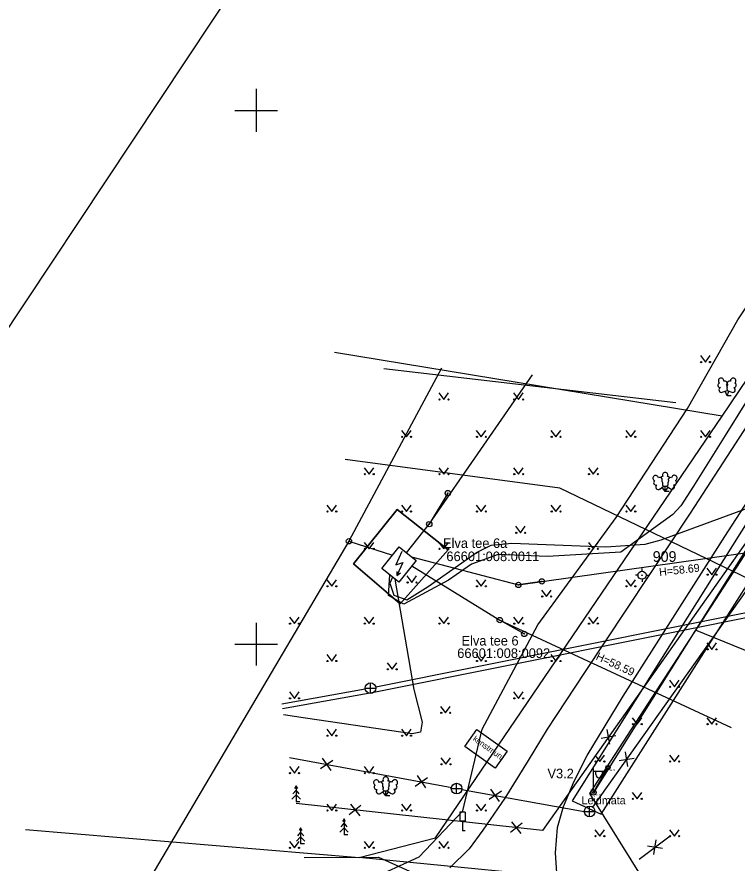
# Model space of a CAD drawing. Extents: x 630213 to 630659, y 6457456 to 6458018.
# Drawn here: x 630277.6 to 630345, y 6457579.5 to 6457658.7 of the extents above; entities that cross this region are included whole.
import ezdxf

# ---------------------------------------------------------------- set-up
doc = ezdxf.new("R2010")
doc.units = 0
for name, color, linetype in [('ABIJOONIS', 7, 'Continuous'), ('ALUSVORK', 7, 'Continuous'), ('Default', 7, 'Continuous'), ('HALJASTUS', 7, 'Continuous'), ('KKAEV', 7, 'Continuous'), ('KORGUS', 7, 'Continuous'), ('KPOHULIIN', 7, 'Continuous'), ('KTRASS', 7, 'Continuous'), ('LIIKLUS', 7, 'Continuous'), ('MOOTKOOD', 7, 'Continuous'), ('MOOTKORG-EH2000', 7, 'Continuous'), ('MOOTMPUNKT', 7, 'Continuous'), ('MOOTNR', 7, 'Continuous'), ('MOOTPIIR', 7, 'Continuous'), ('MPKAABEL', 7, 'Continuous'), ('MPOHULIIN', 7, 'Continuous'), ('PIIR', 7, 'Continuous'), ('POST', 7, 'Continuous'), ('PUU', 7, 'Continuous'), ('RAJATIS', 7, 'Continuous'), ('SITRASS', 7, 'Continuous'), ('TEE', 7, 'Continuous'), ('TTRASS', 7, 'Continuous'), ('VORK', 7, 'Continuous'), ('VORMISTUS', 7, 'Continuous'), ('VTRASS', 7, 'Continuous')]:
    doc.layers.add(name, color=color, linetype=linetype)

# ---------------------------------------------------------------- blocks, each defined once
blk = doc.blocks.new('RING02')
at = {"layer": 'KORGUS'}
blk.add_circle((0, 0), 0.2, dxfattribs=at)
blk = doc.blocks.new('TUPOST')
at = {"layer": 'POST'}
blk.add_circle((0, 0), 0.4, dxfattribs=at)
blk = doc.blocks.new('PUPOST')
at = {"layer": 'POST'}
blk.add_circle((0, 0), 0.5, dxfattribs=at)
blk = doc.blocks.new('POINT_DISPLAY')
at = {"layer": 'Default'}
blk.add_line((0, 0), (0, 0), dxfattribs=at)
blk = doc.blocks.new('VAPOST')
at = {"layer": 'POST'}
for p, q in [((0, 0.5), (0, 4.5)), ((0, 4), (2, 4)), ((0.45, 3.36), (0.45, 4)), ((1.68, 3.36), (1.68, 4))]:
    blk.add_line(p, q, dxfattribs=at)
blk.add_arc((1.07, 3.36), 0.613, 180, 0, dxfattribs=at)
blk.add_blockref('POINT_DISPLAY', (0, 0), dxfattribs=at)
blk = doc.blocks.new('LEHTP2')
at = {"layer": 'Default'}
for p, q in [((-0.88, 0.67), (0.01, 1.02)), ((0, 0), (-0.35, 0.88)), ((0, 0), (0.36, 0.88)), ((0.76, 0), (0, 0)), ((0.01, 1.02), (0.89, 0.66))]:
    blk.add_line(p, q, dxfattribs=at)
blk.add_lwpolyline([(0.01, 2.01), (-0.03, 1.86), (-0.03, 1.82), (-0.01, 1.76), (0.03, 1.69), (0.04, 1.65), (0.01, 1.58), (-0.04, 1.48), (-0.05, 1.43), (-0.04, 1.4), (-0.02, 1.34), (0.05, 1.22), (0.06, 1.18), (0.05, 1.14), (0.02, 1.07), (0.01, 1.02)], dxfattribs=at)
for centre, radius, start, end in [((-1.11, 2.83), 0.512, 111.5027, 232.5173), ((-1.11, 2.83), 0.512, 350.4856, 111.5002), ((1.16, 2.81), 0.512, 67.6168, 188.6314), ((1.16, 2.81), 0.512, 306.5997, 67.6143), ((-1.26, 2.01), 0.448, 111.4304, 274.4987), ((-0.44, 2.33), 0.448, 308.5041, 111.5725), ((0.01, 1.53), 0.475, 66.7655, 111.5015), ((0.48, 2.32), 0.45, 67.7016, 230.5126), ((1.29, 1.99), 0.448, 264.6183, 67.6866), ((-1.05, 1.12), 0.475, 111.5014, 291.5004), ((1.07, 1.1), 0.475, 247.6166, 67.6155)]:
    blk.add_arc(centre, radius, start, end, dxfattribs=at)
blk = doc.blocks.new('BEPOST')
at = {"layer": 'Default'}
for radius in [0.5, 0.0467]:
    blk.add_circle((0, 0), radius, dxfattribs=at)
blk = doc.blocks.new('LEHTP3')
at = {"layer": 'PUU'}
for p, q in [((-1.02, 0.44), (-0.3, 0.95)), ((0, 0), (-0.55, 0.77)), ((-0.3, 0.95), (0.29, 0.95)), ((0, 0), (0, 0.95)), ((0, 0), (0.54, 0.78)), ((0.76, 0), (0, 0)), ((0.29, 0.95), (1.01, 0.46))]:
    blk.add_line(p, q, dxfattribs=at)
for points in [[(-0.83, 2.57), (-0.62, 2.37), (-0.59, 2.31), (-0.59, 2.2), (-0.62, 2.02), (-0.62, 1.93), (-0.58, 1.77), (-0.5, 1.59), (-0.48, 1.5), (-0.49, 1.41), (-0.52, 1.28), (-0.52, 1.22), (-0.48, 1.14), (-0.43, 1.08), (-0.3, 0.95)], [(0.81, 2.6), (0.62, 2.37), (0.59, 2.31), (0.59, 2.2), (0.62, 2.02), (0.63, 1.93), (0.59, 1.77), (0.51, 1.59), (0.49, 1.5), (0.5, 1.41), (0.53, 1.28), (0.53, 1.22), (0.49, 1.14), (0.44, 1.08), (0.3, 0.95)]]:
    blk.add_lwpolyline(points, dxfattribs=at)
for centre, radius, start, end in [((0, 3.04), 0.512, 90.0013, 211.0159), ((0, 3.04), 0.512, 328.9841, 89.9987), ((-1.77, 2.47), 0.512, 125.5389, 246.5536), ((-1.71, 1.64), 0.448, 125.4667, 288.5349), ((-1.77, 2.47), 0.512, 4.5218, 125.5364), ((-0.99, 2.21), 0.403, 65.2382, 130.7412), ((-0.47, 2.38), 0.403, 84.7965, 150.2995), ((0.48, 2.38), 0.403, 34.3857, 95.2035), ((0.95, 2.23), 0.403, 50.3173, 111.1351), ((1.72, 2.51), 0.512, 55.522, 176.5367), ((1.68, 1.67), 0.448, 252.5235, 55.5918), ((1.72, 2.51), 0.512, 294.5049, 55.5195), ((-1.29, 0.83), 0.475, 125.5377, 305.5366), ((1.28, 0.85), 0.475, 235.5219, 55.5208)]:
    blk.add_arc(centre, radius, start, end, dxfattribs=at)
blk = doc.blocks.new('KUUSK1')
at = {"layer": 'Default'}
for p, q in [((0, 2.2), (-0.6, 1.5)), ((0, 3), (-0.3, 2.5)), ((0.3, 2.5), (0, 3)), ((0, 3), (0, 0)), ((0.6, 1.5), (0, 2.2)), ((0, 1.3), (-0.8, 0.5)), ((0.8, 0.5), (0, 1.3)), ((0.72, 0), (0, 0))]:
    blk.add_line(p, q, dxfattribs=at)
blk = doc.blocks.new('LIIKLM')
at = {"layer": 'Default'}
for points in [[(-0.5, 3.5), (-0.5, 1.8)], [(0.5, 3.5), (-0.5, 3.5)], [(0.5, 3.5), (0.5, 1.8)], [(0.5, 1.8), (-0.5, 1.8)], [(0, 1.8), (0, 0)], [(0.5, 0), (0, 0)]]:
    blk.add_lwpolyline(points, dxfattribs=at)
blk = doc.blocks.new('KAKAEV')
at = {"layer": 'Default'}
for p, q in [((-1, 0), (1, 0)), ((0, -1), (0, 1))]:
    blk.add_line(p, q, dxfattribs=at)
blk.add_circle((0, 0), 1, dxfattribs=at)
blk = doc.blocks.new('SPYMAR')
at = {"layer": 'Default'}
for p, q in [((-0.75, 0), (-1.25, 0)), ((0, 0.75), (0, 1.25)), ((0.75, 0), (1.25, 0)), ((0, -0.75), (0, -1.25))]:
    blk.add_line(p, q, dxfattribs=at)
for radius in [0.75, 0.044]:
    blk.add_circle((0, 0), radius, dxfattribs=at)
blk = doc.blocks.new('MURU')
at = {"layer": 'Default'}
for p, q in [((-0.93, 1.21), (0, 0)), ((0, 0), (0.89, 1.21))]:
    blk.add_line(p, q, dxfattribs=at)
for centre in [(-0.8, 0), (0.86, 0)]:
    blk.add_circle(centre, 0.11, dxfattribs=at)
blk = doc.blocks.new('AJ')
at = {"layer": 'Default'}
for p, q in [((0.95, 4.49), (-0.19, 2.01)), ((-0.19, 2.01), (1.11, 2.46)), ((1.11, 2.46), (0, 0)), ((0, 0.79), (0, 0)), ((0, 0), (0.66, 0.53))]:
    blk.add_line(p, q, dxfattribs=at)
blk = doc.blocks.new('EITOOT')
at = {"layer": 'Default'}
for p, q in [((-0.99, 0.99), (0.99, -0.99)), ((-0.99, -0.99), (0.99, 0.99))]:
    blk.add_line(p, q, dxfattribs=at)
blk = doc.blocks.new('EITOOT_1')
at = {"layer": 'VTRASS'}
for p, q in [((-0.99, 0.99), (0.99, -0.99)), ((-0.99, -0.99), (0.99, 0.99))]:
    blk.add_line(p, q, dxfattribs=at)
blk = doc.blocks.new('VKORIS')
at = {"layer": 'Default'}
for p, q in [((0, 4), (0, -4)), ((-4, 0), (4, 0))]:
    blk.add_line(p, q, dxfattribs=at)

msp = doc.modelspace()

# ---------------------------------------------------------------- linework, layer by layer
at = {"layer": 'ABIJOONIS'}
msp.add_lwpolyline([(630380.882, 6457595.832), (630354.548, 6457595.832), (630341.129, 6457601.31)], dxfattribs=at)
at = {"layer": 'HALJASTUS'}
for points in [[(630339.292, 6457622.595), (630311.936, 6457625.777)], [(630320.657, 6457592.011), (630323.508, 6457589.977), (630322.373, 6457588.386), (630319.522, 6457590.42), (630320.657, 6457592.011)]]:
    msp.add_lwpolyline(points, dxfattribs=at)
at = {"layer": 'KPOHULIIN'}
msp.add_lwpolyline([(630314.074, 6457608.539), (630316.197, 6457611.237), (630325.878, 6457625.225)], dxfattribs=at)
at = {"layer": 'KTRASS'}
msp.add_line((630319.259, 6457586.375), (630330.72, 6457584.328), dxfattribs=at)
for points in [[(630331.51, 6457584.737), (630348.699, 6457608.916)], [(630348.855, 6457603.522), (630311.185, 6457595.968)], [(630302.396, 6457594.422), (630310.199, 6457595.808)], [(630303.124, 6457589.383), (630318.31, 6457586.581)]]:
    msp.add_lwpolyline(points, dxfattribs=at)
at = {"layer": 'MOOTPIIR'}
msp.add_lwpolyline([(630329.598, 6457585.318), (630332.293, 6457584.067), (630353.327, 6457617.133), (630367.718, 6457653.713), (630386.971, 6457682.592), (630448.269, 6457771.651), (630474.089, 6457796.713), (630513.654, 6457854.278), (630555.748, 6457915.525), (630552.696, 6457917.622), (630522.678, 6457876.226), (630470.6, 6457797.868), (630445.283, 6457775.246), (630425.693, 6457746.222), (630384.012, 6457684.47), (630363.355, 6457653.864), (630349.645, 6457617.302)], close=True, dxfattribs=at)
at = {"layer": 'MPKAABEL'}
for points in [[(630370.461, 6457659.333), (630364.673, 6457650.432), (630359.232, 6457642.227), (630353.513, 6457633.974), (630347.483, 6457625.26), (630343.928, 6457619.531), (630340.947, 6457614.798), (630339.758, 6457612.942), (630339.002, 6457612.157), (630334.13, 6457608.605), (630327.276, 6457608.222), (630322.657, 6457608.4), (630320.159, 6457607.476), (630318.006, 6457605.996), (630313.812, 6457603.743), (630312.374, 6457604.54), (630312.511, 6457606.469)], [(630312.767, 6457606.263), (630312.504, 6457605.714), (630312.892, 6457604.592), (630314.103, 6457604.142), (630316.107, 6457605.399), (630320.635, 6457608.583), (630321.99, 6457609.255), (630323.93, 6457609.471), (630332.741, 6457609.105), (630336.431, 6457609.366), (630337.935, 6457609.758), (630348.04, 6457613.475), (630349.869, 6457614.148), (630355.284, 6457616.25), (630358.674, 6457617.304)], [(630312.991, 6457606.083), (630314.76, 6457595.74), (630315.53, 6457592.68), (630315.38, 6457591.76), (630314.59, 6457591.6), (630304.62, 6457593.05), (630302.548, 6457593.373)]]:
    msp.add_lwpolyline(points, dxfattribs=at)
at = {"layer": 'MPOHULIIN'}
msp.add_line((630308.679, 6457609.63), (630312.752, 6457608.34), dxfattribs=at)
for points in [[(630314.522, 6457608.18), (630324.553, 6457605.546), (630371.692, 6457612.217), (630406.007, 6457642.519)], [(630317.348, 6457625.855), (630308.679, 6457609.63), (630286.144, 6457571.434)], [(630351.241, 6457617.425), (630331.586, 6457586.101)], [(630314.583, 6457607.346), (630322.8, 6457602.258), (630344.491, 6457592.185)]]:
    msp.add_lwpolyline(points, dxfattribs=at)
at = {"layer": 'PIIR'}
for p, q in [((630343.62, 6457621.35), (630403.53, 6457710.24)), ((630343.62, 6457621.35), (630307.312, 6457627.33)), ((630354.7, 6457622.2), (630331.2, 6457586)), ((630316.77, 6457581.86), (630343.62, 6457621.35)), ((630309.1, 6457607.51), (630313.19, 6457612.6)), ((630313.19, 6457612.6), (630309.1, 6457607.51)), ((630313.19, 6457612.6), (630317.97, 6457608.84)), ((630317.97, 6457608.84), (630313.19, 6457612.6)), ((630317.97, 6457608.84), (630313.49, 6457603.78)), ((630313.49, 6457603.78), (630317.97, 6457608.84)), ((630313.49, 6457603.78), (630309.1, 6457607.51)), ((630309.1, 6457607.51), (630313.49, 6457603.78)), ((630331.2, 6457586), (630336.59, 6457577.39)), ((630278.374, 6457582.624), (630309.64, 6457580)), ((630309.64, 6457580), (630316.77, 6457581.86)), ((630336.59, 6457577.39), (630309.64, 6457580))]:
    msp.add_line(p, q, dxfattribs=at)
at = {"layer": 'POST'}
for p, q in [((630317.939, 6457614.145), (630316.197, 6457611.237)), ((630326.746, 6457605.874), (630324.553, 6457605.546)), ((630325.098, 6457600.957), (630322.8, 6457602.258)), ((630331.586, 6457586.101), (630332.938, 6457588.424))]:
    msp.add_line(p, q, dxfattribs=at)
at = {"layer": 'RAJATIS'}
msp.add_lwpolyline([(630311.744, 6457607.084), (630313.367, 6457609.107), (630314.966, 6457607.823), (630313.343, 6457605.801), (630311.744, 6457607.084)], dxfattribs=at)
at = {"layer": 'SITRASS'}
for points in [[(630310.469, 6457577.899), (630315.256, 6457580.083), (630315.256, 6457580.083), (630319.352, 6457584.398), (630321.147, 6457592.02), (630326.354, 6457601.813), (630333.704, 6457611.868), (630340.376, 6457622.078), (630345.115, 6457630.375), (630350.143, 6457637.961), (630354.242, 6457644.657), (630354.966, 6457647.083), (630357.678, 6457652.727), (630363.095, 6457660.311), (630367.767, 6457664.47), (630370.671, 6457667.24), (630374.361, 6457672.647), (630381.681, 6457683.138), (630389.578, 6457694.925), (630397.425, 6457706.644), (630400.01, 6457709.783), (630402.295, 6457713.176), (630406.479, 6457719.933)], [(630304.479, 6457580.003), (630311.452, 6457580.03), (630315.596, 6457578.175), (630315.368, 6457574.093), (630315.242, 6457571.436), (630315.705, 6457566.584)]]:
    msp.add_lwpolyline(points, dxfattribs=at)
at = {"layer": 'TEE'}
for points in [[(630482.275, 6457821.724), (630479.069, 6457816.82), (630469.338, 6457802.43), (630459.605, 6457788.172), (630450.328, 6457774.557), (630442.873, 6457763.371), (630435.102, 6457751.92), (630426.472, 6457739.653), (630417.215, 6457726.312), (630407.783, 6457712.857), (630397.548, 6457697.489), (630388.353, 6457684.094), (630378.399, 6457669.413), (630369.102, 6457655.399), (630359.412, 6457640.899), (630349.815, 6457626.407), (630340.641, 6457612.279), (630330.743, 6457597.35), (630327.25, 6457592.028), (630325.457, 6457589.113), (630323.289, 6457585.57), (630321.203, 6457582.585), (630319.936, 6457580.822), (630318.115, 6457579.056)], [(630328.137, 6457578.58), (630328.026, 6457580.436), (630328.201, 6457582.811), (630328.768, 6457584.781), (630329.769, 6457587.171), (630330.992, 6457589.569), (630334.371, 6457595.132), (630343.869, 6457610.092), (630353.128, 6457624.35), (630362.574, 6457638.73), (630372.523, 6457653.132), (630382.185, 6457666.951), (630391.705, 6457681.637), (630400.582, 6457695.074), (630411.102, 6457710.42)]]:
    msp.add_lwpolyline(points, dxfattribs=at)
at = {"layer": 'TTRASS'}
msp.add_lwpolyline([(630351.018, 6457603.745), (630328.417, 6457614.623), (630308.339, 6457617.295)], dxfattribs=at)
at = {"layer": 'VORMISTUS'}
msp.add_lwpolyline([(630212.939, 6457533.478), (630534.897, 6458018.48)], dxfattribs=at)
at = {"layer": 'VTRASS'}
for points in [[(630407.887, 6457690.057), (630403.392, 6457690.968), (630326.8, 6457582.55), (630303.746, 6457585.079)], [(630302.46, 6457593.983), (630311.022, 6457595.504), (630349.622, 6457603.248), (630365.609, 6457626.43), (630383.102, 6457648.966), (630383.462, 6457649.041), (630386.025, 6457648.809)], [(630335.85, 6457579.87), (630338.771, 6457582.055)]]:
    msp.add_lwpolyline(points, dxfattribs=at)

# ---------------------------------------------------------------- block references
at = {"layer": 'ALUSVORK', "xscale": 0.5, "yscale": 0.5}
msp.add_blockref('SPYMAR', (630336.126, 6457606.456), dxfattribs=at)
at = {"layer": 'HALJASTUS', "xscale": 0.5, "yscale": 0.5}
for p in [(630342.066, 6457626.419), (630317.566, 6457622.919), (630324.566, 6457622.919), (630314.066, 6457619.419), (630321.066, 6457619.419), (630328.066, 6457619.419), (630335.066, 6457619.419), (630342.066, 6457619.419), (630310.566, 6457615.919), (630317.566, 6457615.919), (630324.566, 6457615.919), (630331.566, 6457615.919), (630307.066, 6457612.419), (630314.066, 6457612.419), (630321.066, 6457612.419), (630328.066, 6457612.419), (630335.066, 6457612.419), (630324.75, 6457610.43), (630310.566, 6457608.919), (630317.566, 6457608.919), (630331.566, 6457608.919), (630342.669, 6457606.505), (630307.066, 6457605.419), (630314.575, 6457605.778), (630321.066, 6457605.419), (630335.066, 6457605.419), (630327.188, 6457604.456), (630303.566, 6457601.919), (630310.566, 6457601.919), (630317.566, 6457601.919), (630324.566, 6457601.919), (630331.566, 6457601.919), (630342.669, 6457599.505), (630307.066, 6457598.419), (630321.066, 6457598.419), (630328.066, 6457598.419), (630312.722, 6457597.646), (630339.169, 6457596.005), (630303.566, 6457594.919), (630324.566, 6457594.919), (630317.725, 6457593.564), (630335.669, 6457592.505), (630342.669, 6457592.505), (630307.066, 6457591.419), (630314.066, 6457591.419), (630317.753, 6457588.742), (630332.169, 6457589.005), (630339.169, 6457589.005), (630303.566, 6457587.919), (630310.566, 6457587.919), (630335.669, 6457585.505), (630307.066, 6457584.419), (630314.066, 6457584.419), (630321.066, 6457584.419), (630332.169, 6457582.005), (630339.169, 6457582.005), (630303.566, 6457580.919), (630310.566, 6457580.919), (630317.566, 6457580.919)]:
    msp.add_blockref('MURU', p, dxfattribs=at)
at = {"layer": 'KKAEV', "xscale": 0.5, "yscale": 0.5}
for p in [(630310.695, 6457595.87), (630318.767, 6457586.463), (630331.22, 6457584.33)]:
    msp.add_blockref('KAKAEV', p, dxfattribs=at)
at = {"layer": 'KTRASS', "xscale": 0.5}
for p, yscale, rotation in [((630334.692, 6457589.213), 0.5, 54.58988419756286), ((630306.578, 6457588.746), 0.5, -10.618952155797404), ((630315.464, 6457587.106), 0.5, -10.453941596943103), ((630322.377, 6457585.841), 0.49999999999999983, 169.7166057567368)]:
    msp.add_blockref('EITOOT', p, dxfattribs=dict(at, yscale=yscale, rotation=rotation))
at = {"layer": 'LIIKLUS', "xscale": 0.5, "yscale": 0.5}
msp.add_blockref('LIIKLM', (630319.302, 6457582.502), dxfattribs=at)
at = {"layer": 'MOOTMPUNKT', "xscale": 0.5, "yscale": 0.5}
for p in [(630332.938, 6457588.424), (630331.586, 6457586.101)]:
    msp.add_blockref('RING02', p, dxfattribs=at)
at = {"layer": 'POST', "xscale": 0.5, "yscale": 0.5}
for name, p in [('BEPOST', (630317.939, 6457614.145)), ('BEPOST', (630316.199, 6457611.24)), ('BEPOST', (630308.679, 6457609.63)), ('BEPOST', (630324.553, 6457605.546)), ('BEPOST', (630326.746, 6457605.874)), ('BEPOST', (630322.8, 6457602.258)), ('BEPOST', (630325.098, 6457600.957)), ('VAPOST', (630331.586, 6457586.101)), ('TUPOST', (630332.938, 6457588.424)), ('PUPOST', (630331.586, 6457586.101))]:
    msp.add_blockref(name, p, dxfattribs=at)
at = {"layer": 'PUU', "xscale": 0.5, "yscale": 0.5}
for name, p in [('LEHTP2', (630344.086, 6457623.256)), ('LEHTP3', (630338.292, 6457614.309)), ('LEHTP3', (630312.12, 6457585.788)), ('KUUSK1', (630303.731, 6457585.224)), ('KUUSK1', (630308.221, 6457582.15)), ('KUUSK1', (630304.155, 6457581.296))]:
    msp.add_blockref(name, p, dxfattribs=at)
at = {"layer": 'RAJATIS', "xscale": 0.5, "yscale": 0.5}
msp.add_blockref('AJ', (630313.168, 6457606.423), dxfattribs=at)
at = {"layer": 'VORK', "xscale": 0.5, "yscale": 0.5}
for p in [(630300, 6457650), (630300, 6457600)]:
    msp.add_blockref('VKORIS', p, dxfattribs=at)
at = {"layer": 'VTRASS'}
for p, xscale, yscale, rotation in [((630332.99, 6457591.312), 0.5, 0.5, 54.76092839192736), ((630309.261, 6457584.474), 0.49999999999999994, 0.5000000000000001, -6.259516558550593), ((630324.346, 6457582.819), 0.49999999999999994, 0.5000000000000001, -6.259516550582666), ((630337.34, 6457580.985), 0.5000000000000001, 0.4999999999999999, 35.84851181300321)]:
    msp.add_blockref('EITOOT_1', p, dxfattribs=dict(at, xscale=xscale, yscale=yscale, rotation=rotation))

# ---------------------------------------------------------------- texts
at = {"layer": 'ABIJOONIS'}
msp.add_text('V3.2', height=0.896, rotation=359.99605, dxfattribs=at).set_placement((630327.273, 6457587.433))
at = {"layer": 'ALUSVORK'}
msp.add_text('909', height=1, dxfattribs=at).set_placement((630337.126, 6457607.706))
at = {"layer": 'HALJASTUS'}
msp.add_text('kunstmuru', height=0.5456, rotation=324.93673, dxfattribs=at).set_placement((630320.231, 6457591.009))
at = {"layer": 'KKAEV'}
msp.add_text('Leidmata', height=0.75, dxfattribs=at).set_placement((630330.467, 6457584.999))
at = {"layer": 'MOOTKOOD'}
for s, p in [('88', (630332.638, 6457588.536)), ('84', (630331.264, 6457586.213))]:
    msp.add_text(s, height=0.15, dxfattribs=at).set_placement(p)
at = {"layer": 'MOOTKORG-EH2000'}
for s, p in [('52.70', (630333.101, 6457588.117)), ('52.76', (630331.749, 6457585.794))]:
    msp.add_text(s, height=0.15, dxfattribs=at).set_placement(p)
at = {"layer": 'MOOTNR'}
for s, p in [('1', (630333.067, 6457588.532)), ('2', (630331.715, 6457586.209))]:
    msp.add_text(s, height=0.15, dxfattribs=at).set_placement(p)
at = {"layer": 'MPOHULIIN'}
for s, rotation, p in [('H=58.69', 6.51131, (630337.766, 6457606.364)), ('H=58.59', 335.26435, (630331.74, 6457598.58))]:
    msp.add_text(s, height=0.75, rotation=rotation, dxfattribs=at).set_placement(p)
at = {"layer": 'PIIR'}
for s, p in [('Elva tee 6a', (630317.49, 6457609.009)), ('66601:008:0011', (630317.804, 6457607.774)), ('Elva tee 6', (630319.218, 6457599.869)), ('66601:008:0092', (630318.822, 6457598.704))]:
    msp.add_text(s, height=0.9, dxfattribs=at).set_placement(p)

doc.saveas('drawing.dxf')
